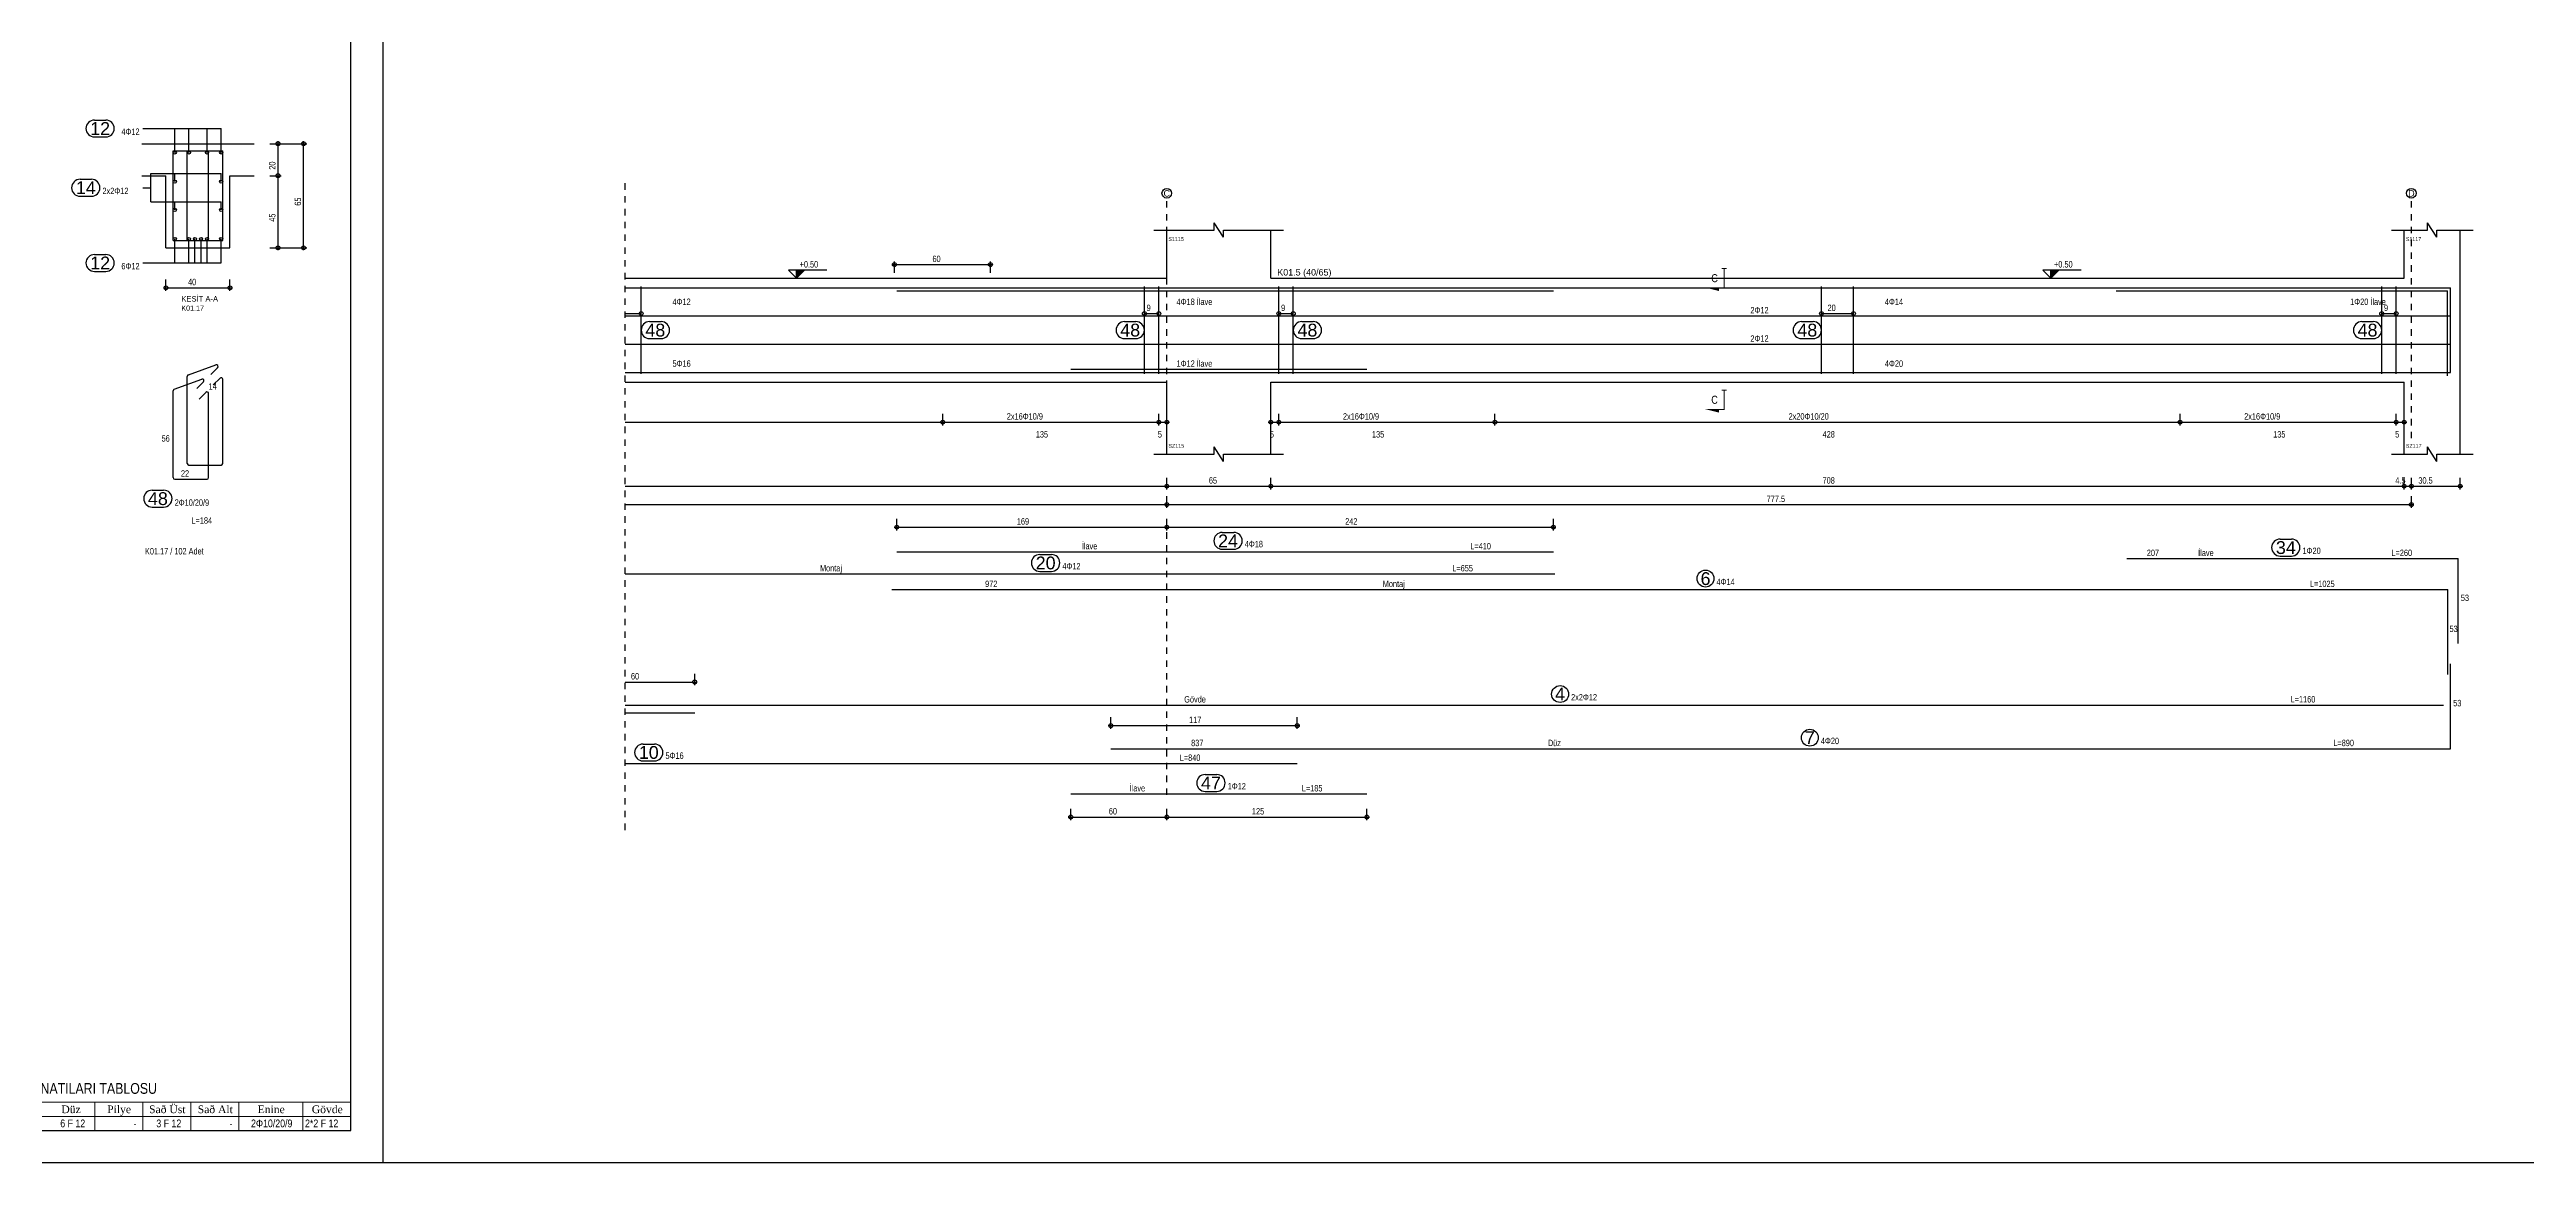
# Model space of a CAD drawing. Header units: metres. Extents: x 419734 to 420376, y 4564732 to 4565123.
# Drawn here: x 420108.32 to 420147.01, y 4564807.53 to 4564824.91 of the extents above; entities that cross this region are included whole.
import ezdxf
from ezdxf.enums import TextEntityAlignment as Align

# ---------------------------------------------------------------- set-up
doc = ezdxf.new("R2010")
doc.units = ezdxf.units.M
doc.linetypes.add('NASCOSTA', pattern=[0.375, 0.25, -0.125])
doc.linetypes.add('TRATTO-PUNTO', pattern=[1, 0.5, -0.25, 0, -0.25])
for name, color, linetype in [('Standart', 7, 'Continuous'), ('SW_ASSI', 7, 'TRATTO-PUNTO'), ('SW_DIM', 33, 'Continuous'), ('SW_MAGRONE', 2, 'Continuous'), ('SW_QUOTE', 1, 'Continuous'), ('SW_REINFORCEMENT', 7, 'Continuous'), ('SW_TESTI', 2, 'Continuous'), ('SW_Tondini', 1, 'Continuous'), ('SW_TRATT_GRIGIO', 252, 'NASCOSTA'), ('SW_TXT_TESTI', 1, 'Continuous')]:
    doc.layers.add(name, color=color, linetype=linetype)
doc.styles.add('arial_1_18', font='arial.ttf', dxfattribs={"height": 0.2})
doc.styles.add('SWS', font='ARIALN.TTF')
doc.styles.add('times new roman_1_18', font='times.ttf', dxfattribs={"height": 0.2})

# ---------------------------------------------------------------- blocks, each defined once
blk = doc.blocks.new('*U1605')
at = {"layer": 'SW_QUOTE'}
blk.add_hatch(color=1, dxfattribs=at).paths.add_polyline_path([(0.25, 0.25), (0, 0.25), (0, 0)])
at = {"layer": 'SW_QUOTE', "color": 1}
for p, q in [((0.95, 0.25), (-0.25, 0.25)), ((-0.25, 0.25), (0, 0)), ((-0.25, 0), (0.25, 0)), ((0, 0), (0, 0.25)), ((0.25, 0.25), (0, 0))]:
    blk.add_line(p, q, dxfattribs=at)
at = {"layer": 'SW_QUOTE', "color": 2, "style": 'SWS'}
blk.add_attdef('QUOTA', (0.1, 0.33), '', height=0.2, dxfattribs=at)
blk = doc.blocks.new('*U1603')
at = {"layer": 'SW_QUOTE', "const_width": 0.0003}
blk.add_lwpolyline([(0, 0), (0, -0.006), (-0.00159, -0.006)], dxfattribs=at)
at = {"layer": 'SW_QUOTE', "const_width": 0.0003, "flags": 128}
blk.add_lwpolyline([(0.00075, 0), (-0.00075, 0)], dxfattribs=at)
at = {"layer": 'SW_QUOTE'}
blk.add_solid([(-0.00159, -0.00585), (-0.00159, -0.00701), (-0.00624, -0.00585)], dxfattribs=at)
at = {"layer": 'SW_TESTI', "style": 'SWS'}
for tag, p in [('RIF_DOC', (0.0025, -0.003)), ('RIF_DOC_SEC', (0.0055, -0.003))]:
    blk.add_attdef(tag, text='', height=0.002, rotation=90, dxfattribs=at).set_placement(p, align=Align.MIDDLE)
at = {"layer": 'SW_TESTI', "color": 3, "style": 'SWS'}
blk.add_attdef('SEZ', text='', height=0.0025, dxfattribs=at).set_placement((-0.003, -0.003), align=Align.MIDDLE)

msp = doc.modelspace()

# ---------------------------------------------------------------- linework, layer by layer
at = {"color": 0, "linetype": 'Continuous'}
for centre in [(420125.77407, 4564822.66923), (420145.21166, 4564822.66923)]:
    msp.add_circle(centre, 0.075, dxfattribs=at)
at = {"layer": 'Standart', "color": 2}
for points in [[(420281.38267, 4564849.57907), (419805.78267, 4564849.57907), (419805.78267, 4564807.5324), (420281.38267, 4564807.5324)], [(420113.53267, 4564849.57907), (420113.53267, 4564807.5324)]]:
    msp.add_lwpolyline(points, dxfattribs=at)
msp.add_lwpolyline([(420113.03267, 4564808.0324), (420113.03267, 4564828.05574), (420080.02635, 4564828.05574), (420080.02635, 4564808.0324)], close=True, dxfattribs=at)
at = {"layer": 'Standart', "color": 1, "linetype": 'Continuous', "lineweight": 5}
for points in [[(420104.53267, 4564808.4724), (420113.03267, 4564808.4724)], [(420104.53267, 4564808.2524), (420113.03267, 4564808.2524)], [(420109.03267, 4564808.4724), (420109.03267, 4564808.0324)], [(420109.78267, 4564808.4724), (420109.78267, 4564808.0324)], [(420110.53267, 4564808.4724), (420110.53267, 4564808.0324)], [(420111.28267, 4564808.4724), (420111.28267, 4564808.0324)], [(420112.28267, 4564808.4724), (420112.28267, 4564808.0324)], [(420113.03267, 4564808.4724), (420113.03267, 4564808.0324)], [(420104.53267, 4564808.0324), (420113.03267, 4564808.0324)]]:
    msp.add_lwpolyline(points, dxfattribs=at)
at = {"layer": 'SW_ASSI', "ltscale": 0.2}
for points in [[(420125.77407, 4564818.84423), (420125.77407, 4564822.59423)], [(420145.21166, 4564818.84423), (420145.21166, 4564822.59423)], [(420125.77407, 4564813.27423), (420125.77407, 4564817.59423)]]:
    msp.add_lwpolyline(points, dxfattribs=at)
at = {"layer": 'SW_DIM', "ltscale": 0.5}
for points in [[(420109.78073, 4564823.68014), (420111.00573, 4564823.68014)], [(420110.28073, 4564823.30514), (420110.28073, 4564823.68014)], [(420110.50156, 4564823.30514), (420110.50156, 4564823.68014)], [(420110.7849, 4564823.30514), (420110.7849, 4564823.68014)], [(420111.00573, 4564823.30514), (420111.00573, 4564823.68014)], [(420111.76323, 4564823.44264), (420112.34323, 4564823.44264)], [(420111.89323, 4564821.77764), (420111.89323, 4564823.48264)], [(420112.29323, 4564821.77764), (420112.29323, 4564823.48264)], [(420109.90573, 4564822.53431), (420109.90573, 4564822.97598)], [(420109.90573, 4564822.97598), (420111.00573, 4564822.97598)], [(420110.28073, 4564822.85098), (420110.28073, 4564822.97598)], [(420111.00573, 4564822.85098), (420111.00573, 4564822.97598)], [(420111.76323, 4564822.94264), (420111.94323, 4564822.94264)], [(420109.78073, 4564822.75514), (420109.90573, 4564822.75514)], [(420109.90573, 4564822.53431), (420111.00573, 4564822.53431)], [(420110.28073, 4564822.40931), (420110.28073, 4564822.53431)], [(420111.00573, 4564822.40931), (420111.00573, 4564822.53431)], [(420125.57407, 4564822.09423), (420126.51157, 4564822.09423)], [(420126.66157, 4564821.98173), (420126.51157, 4564822.20673)], [(420126.51157, 4564822.09423), (420126.51157, 4564822.20673)], [(420126.66157, 4564821.98173), (420126.66157, 4564822.09423)], [(420126.66157, 4564822.09423), (420127.59907, 4564822.09423)], [(420144.89916, 4564822.09423), (420145.46166, 4564822.09423)], [(420145.61166, 4564821.98173), (420145.46166, 4564822.20673)], [(420145.46166, 4564822.09423), (420145.46166, 4564822.20673)], [(420145.61166, 4564821.98173), (420145.61166, 4564822.09423)], [(420145.61166, 4564822.09423), (420146.17417, 4564822.09423)], [(420110.28073, 4564821.58014), (420110.28073, 4564821.95514)], [(420110.50156, 4564821.58014), (420110.50156, 4564821.95514)], [(420110.59601, 4564821.58014), (420110.59601, 4564821.95514)], [(420110.69045, 4564821.58014), (420110.69045, 4564821.95514)], [(420110.7849, 4564821.58014), (420110.7849, 4564821.95514)], [(420111.00573, 4564821.58014), (420111.00573, 4564821.95514)], [(420111.76323, 4564821.81764), (420112.34323, 4564821.81764)], [(420109.78073, 4564821.58014), (420111.00573, 4564821.58014)], [(420110.14323, 4564821.14264), (420110.14323, 4564821.32264)], [(420111.14323, 4564821.14264), (420111.14323, 4564821.32264)], [(420121.47943, 4564821.55423), (420123.05943, 4564821.55423)], [(420121.51943, 4564821.42423), (420121.51943, 4564821.60423)], [(420123.01943, 4564821.42423), (420123.01943, 4564821.60423)], [(420110.10323, 4564821.19264), (420111.18323, 4564821.19264)], [(420117.31479, 4564820.78923), (420117.56479, 4564820.78923)], [(420125.42407, 4564820.78923), (420125.64907, 4564820.78923)], [(420127.52407, 4564820.78923), (420127.74907, 4564820.78923)], [(420135.99912, 4564820.78923), (420136.49912, 4564820.78923)], [(420144.74916, 4564820.78923), (420144.97416, 4564820.78923)], [(420117.31479, 4564819.09423), (420125.81407, 4564819.09423)], [(420122.27407, 4564819.04423), (420122.27407, 4564819.22423)], [(420125.64907, 4564819.04423), (420125.64907, 4564819.22423)], [(420125.77407, 4564819.04423), (420125.77407, 4564819.22423)], [(420127.35907, 4564819.09423), (420145.13916, 4564819.09423)], [(420127.39907, 4564819.04423), (420127.39907, 4564819.22423)], [(420127.52407, 4564819.04423), (420127.52407, 4564819.22423)], [(420130.89907, 4564819.04423), (420130.89907, 4564819.22423)], [(420141.59916, 4564819.04423), (420141.59916, 4564819.22423)], [(420144.97416, 4564819.04423), (420144.97416, 4564819.22423)], [(420145.09916, 4564819.04423), (420145.09916, 4564819.22423)], [(420125.57407, 4564818.59423), (420126.51157, 4564818.59423)], [(420126.51157, 4564818.59423), (420126.51157, 4564818.70673)], [(420126.66157, 4564818.48173), (420126.51157, 4564818.70673)], [(420126.66157, 4564818.48173), (420126.66157, 4564818.59423)], [(420126.66157, 4564818.59423), (420127.59907, 4564818.59423)], [(420144.89916, 4564818.59423), (420145.46166, 4564818.59423)], [(420145.46166, 4564818.59423), (420145.46166, 4564818.70673)], [(420145.61166, 4564818.48173), (420145.46166, 4564818.70673)], [(420145.61166, 4564818.48173), (420145.61166, 4564818.59423)], [(420145.61166, 4564818.59423), (420146.17417, 4564818.59423)], [(420125.77407, 4564818.04423), (420125.77407, 4564818.22423)], [(420127.39907, 4564818.04423), (420127.39907, 4564818.22423)], [(420145.09916, 4564818.04423), (420145.09916, 4564818.22423)], [(420145.21166, 4564818.04423), (420145.21166, 4564818.22423)], [(420145.97416, 4564818.04423), (420145.97416, 4564818.22423)], [(420117.31479, 4564818.09423), (420146.01416, 4564818.09423)], [(420117.31479, 4564817.80623), (420145.25166, 4564817.80623)], [(420125.77407, 4564817.75623), (420125.77407, 4564817.93623)], [(420145.21166, 4564817.75623), (420145.21166, 4564817.93623)], [(420121.51693, 4564817.45423), (420131.85159, 4564817.45423)], [(420121.55693, 4564817.40423), (420121.55693, 4564817.58423)], [(420125.77407, 4564817.40423), (420125.77407, 4564817.58423)], [(420131.81159, 4564817.40423), (420131.81159, 4564817.58423)], [(420118.40085, 4564814.9859), (420118.40085, 4564815.1659)], [(420117.31479, 4564815.0359), (420118.44085, 4564815.0359)], [(420124.85907, 4564814.35423), (420127.85157, 4564814.35423)], [(420124.89907, 4564814.30423), (420124.89907, 4564814.48423)], [(420127.81157, 4564814.30423), (420127.81157, 4564814.48423)], [(420124.23407, 4564812.92706), (420128.93907, 4564812.92706)], [(420124.27407, 4564812.87706), (420124.27407, 4564813.05706)], [(420125.77407, 4564812.87706), (420125.77407, 4564813.05706)], [(420128.89907, 4564812.87706), (420128.89907, 4564813.05706)]]:
    msp.add_lwpolyline(points, dxfattribs=at)
for centre in [(420111.89323, 4564823.44264), (420112.29323, 4564823.44264), (420111.89323, 4564822.94264), (420111.89323, 4564821.81764), (420112.29323, 4564821.81764), (420121.51943, 4564821.55423), (420123.01943, 4564821.55423), (420110.14323, 4564821.19264), (420111.14323, 4564821.19264), (420117.56479, 4564820.78923), (420125.42407, 4564820.78923), (420125.64907, 4564820.78923), (420127.52407, 4564820.78923), (420127.74907, 4564820.78923), (420135.99912, 4564820.78923), (420136.49912, 4564820.78923), (420144.74916, 4564820.78923), (420144.97416, 4564820.78923), (420122.27407, 4564819.09423), (420125.64907, 4564819.09423), (420125.77407, 4564819.09423), (420127.39907, 4564819.09423), (420127.52407, 4564819.09423), (420130.89907, 4564819.09423), (420141.59916, 4564819.09423), (420144.97416, 4564819.09423), (420145.09916, 4564819.09423), (420125.77407, 4564818.09423), (420125.77407, 4564817.80623), (420127.39907, 4564818.09423), (420145.09916, 4564818.09423), (420145.21166, 4564818.09423), (420145.21166, 4564817.80623), (420145.97416, 4564818.09423), (420121.55693, 4564817.45423), (420125.77407, 4564817.45423), (420131.81159, 4564817.45423), (420118.40085, 4564815.0359), (420124.89907, 4564814.35423), (420127.81157, 4564814.35423), (420124.27407, 4564812.92706), (420125.77407, 4564812.92706), (420128.89907, 4564812.92706)]:
    msp.add_circle(centre, 0.03, dxfattribs=at)
at = {"layer": 'SW_MAGRONE'}
for points in [[(420109.76823, 4564823.44264), (420111.51823, 4564823.44264)], [(420109.76823, 4564822.94264), (420110.14323, 4564822.94264)], [(420110.14323, 4564821.81764), (420110.14323, 4564822.94264)], [(420111.14323, 4564821.81764), (420111.14323, 4564822.94264)], [(420111.14323, 4564822.94264), (420111.51823, 4564822.94264)], [(420125.77407, 4564821.34423), (420125.77407, 4564822.09423)], [(420127.39907, 4564821.34423), (420127.39907, 4564822.09423)], [(420145.09916, 4564821.34423), (420145.09916, 4564822.09423)], [(420145.97417, 4564818.59423), (420145.97417, 4564822.09423)], [(420110.14323, 4564821.81764), (420111.14323, 4564821.81764)], [(420117.31479, 4564821.34423), (420125.77407, 4564821.34423)], [(420127.39907, 4564821.34423), (420145.09916, 4564821.34423)], [(420117.31479, 4564819.71923), (420125.77407, 4564819.71923)], [(420125.77407, 4564818.59423), (420125.77407, 4564819.71923)], [(420127.39907, 4564818.59423), (420127.39907, 4564819.71923)], [(420127.39907, 4564819.71923), (420145.09916, 4564819.71923)], [(420145.09916, 4564818.59423), (420145.09916, 4564819.71923)]]:
    msp.add_lwpolyline(points, dxfattribs=at)
at = {"layer": 'SW_REINFORCEMENT', "color": 7, "ltscale": 0.05, "flags": 128}
for points in [[(420110.25573, 4564823.33014), (420111.03073, 4564823.33014)], [(420110.25573, 4564821.93014), (420110.25573, 4564823.33014)], [(420110.47656, 4564821.93014), (420110.47656, 4564823.33014)], [(420110.8099, 4564821.93014), (420110.8099, 4564823.33014)], [(420111.03073, 4564821.93014), (420111.03073, 4564823.33014)], [(420110.25573, 4564821.93014), (420111.03073, 4564821.93014)], [(420117.31479, 4564821.19423), (420145.82416, 4564821.19423)], [(420117.56479, 4564819.84923), (420117.56479, 4564821.21423)], [(420121.55693, 4564821.14423), (420131.81159, 4564821.14423)], [(420125.42407, 4564819.84923), (420125.42407, 4564821.21423)], [(420125.64907, 4564819.84923), (420125.64907, 4564821.21423)], [(420127.52407, 4564819.84923), (420127.52407, 4564821.21423)], [(420127.74907, 4564819.84923), (420127.74907, 4564821.21423)], [(420135.99912, 4564819.84923), (420135.99912, 4564821.21423)], [(420136.49912, 4564819.84923), (420136.49912, 4564821.21423)], [(420140.59914, 4564821.14423), (420145.77416, 4564821.14423)], [(420144.74916, 4564819.84923), (420144.74916, 4564821.21423)], [(420144.97416, 4564819.84923), (420144.97416, 4564821.21423)], [(420145.77416, 4564819.81923), (420145.77416, 4564821.14423)], [(420145.82416, 4564819.86923), (420145.82416, 4564821.19423)], [(420117.31479, 4564820.75256), (420145.81167, 4564820.75256)], [(420117.31479, 4564820.3109), (420145.81167, 4564820.3109)], [(420110.27251, 4564819.60917), (420110.70181, 4564819.76542)], [(420110.47656, 4564818.45023), (420110.47656, 4564819.80687)], [(420110.49334, 4564819.83083), (420110.92264, 4564819.98709)], [(420110.62428, 4564819.61914), (420110.72856, 4564819.72343)], [(420110.84511, 4564819.84081), (420110.9494, 4564819.94509)], [(420110.88224, 4564819.67623), (420110.9872, 4564819.7812)], [(420111.03073, 4564818.45023), (420111.03073, 4564819.76316)], [(420117.31479, 4564819.86923), (420145.82416, 4564819.86923)], [(420124.27407, 4564819.91923), (420128.89907, 4564819.91923)], [(420110.25573, 4564818.22856), (420110.25573, 4564819.5852)], [(420110.6614, 4564819.45457), (420110.76637, 4564819.55953)], [(420110.8099, 4564818.22856), (420110.8099, 4564819.5415)], [(420110.28123, 4564818.20306), (420110.7844, 4564818.20306)], [(420110.50206, 4564818.42473), (420111.00523, 4564818.42473)], [(420121.55693, 4564817.06803), (420131.81159, 4564817.06803)], [(420117.31479, 4564816.72322), (420131.83659, 4564816.72322)], [(420140.76914, 4564816.96322), (420145.94416, 4564816.96322)], [(420145.94416, 4564815.63822), (420145.94416, 4564816.96322)], [(420121.47849, 4564816.47877), (420145.78322, 4564816.47877)], [(420145.78322, 4564815.15377), (420145.78322, 4564816.47877)], [(420145.82416, 4564813.99423), (420145.82416, 4564815.31923)], [(420117.31479, 4564814.6759), (420145.71567, 4564814.6759)], [(420117.31479, 4564814.5559), (420118.40085, 4564814.5559)], [(420124.89907, 4564813.99423), (420145.82416, 4564813.99423)], [(420117.31479, 4564813.76369), (420127.81157, 4564813.76369)], [(420124.27407, 4564813.28706), (420128.89907, 4564813.28706)]]:
    msp.add_lwpolyline(points, dxfattribs=at)
at = {"layer": 'SW_REINFORCEMENT', "color": 7, "ltscale": 0.05}
for centre, start, end in [((420110.50206, 4564819.80687), 110, 180), ((420110.71053, 4564819.74146), 315, 110), ((420110.93137, 4564819.96312), 315, 110), ((420111.00523, 4564819.76316), 0, 135), ((420110.28123, 4564819.5852), 110, 180), ((420110.7844, 4564819.5415), 0, 135), ((420110.28123, 4564818.22856), 180, 270), ((420110.50206, 4564818.45023), 180, 270), ((420110.7844, 4564818.22856), 270, 0), ((420111.00523, 4564818.45023), 270, 0)]:
    msp.add_arc(centre, 0.0255, start, end, dxfattribs=at)
at = {"layer": 'SW_Tondini'}
for centre in [(420110.28073, 4564823.30514), (420110.50156, 4564823.30514), (420110.7849, 4564823.30514), (420111.00573, 4564823.30514), (420110.28073, 4564822.85098), (420111.00573, 4564822.85098), (420110.28073, 4564822.40931), (420111.00573, 4564822.40931), (420110.28073, 4564821.95514), (420110.50156, 4564821.95514), (420110.59601, 4564821.95514), (420110.69045, 4564821.95514), (420110.7849, 4564821.95514), (420111.00573, 4564821.95514)]:
    msp.add_circle(centre, 0.025, dxfattribs=at)
at = {"layer": 'SW_TRATT_GRIGIO', "ltscale": 0.2}
msp.add_lwpolyline([(420117.31479, 4564812.72423), (420117.31479, 4564822.83041)], dxfattribs=at)
at = {"layer": 'SW_TXT_TESTI', "flags": 128}
for points in [[(420109.0256, 4564823.81214), (420109.20436, 4564823.81214)], [(420109.0256, 4564823.54814), (420109.20436, 4564823.54814)], [(420108.80151, 4564822.88714), (420108.98028, 4564822.88714)], [(420108.80151, 4564822.62314), (420108.98028, 4564822.62314)], [(420109.0256, 4564821.71214), (420109.20436, 4564821.71214)], [(420109.0256, 4564821.44814), (420109.20436, 4564821.44814)], [(420109.92814, 4564818.03196), (420110.10691, 4564818.03196)], [(420109.92814, 4564817.76796), (420110.10691, 4564817.76796)]]:
    msp.add_lwpolyline(points, dxfattribs=at)
at = {"layer": 'SW_TXT_TESTI'}
for points in [[(420117.69679, 4564820.66373), (420117.87555, 4564820.66373)], [(420125.1133, 4564820.66373), (420125.29207, 4564820.66373)], [(420127.88107, 4564820.66373), (420128.05983, 4564820.66373)], [(420135.68835, 4564820.66373), (420135.86712, 4564820.66373)], [(420144.4384, 4564820.66373), (420144.61716, 4564820.66373)], [(420117.69679, 4564820.39973), (420117.87555, 4564820.39973)], [(420125.1133, 4564820.39973), (420125.29207, 4564820.39973)], [(420127.88107, 4564820.39973), (420128.05983, 4564820.39973)], [(420135.68835, 4564820.39973), (420135.86712, 4564820.39973)], [(420144.4384, 4564820.39973), (420144.61716, 4564820.39973)], [(420123.79239, 4564817.02722), (420123.97116, 4564817.02722)], [(420126.64124, 4564817.37203), (420126.82001, 4564817.37203)], [(420126.64124, 4564817.10803), (420126.82001, 4564817.10803)], [(420143.16125, 4564817.26722), (420143.34001, 4564817.26722)], [(420143.16125, 4564817.00322), (420143.34001, 4564817.00322)], [(420123.79239, 4564816.76322), (420123.97116, 4564816.76322)], [(420117.59394, 4564814.06769), (420117.7727, 4564814.06769)], [(420117.59394, 4564813.80369), (420117.7727, 4564813.80369)], [(420126.37466, 4564813.59106), (420126.55342, 4564813.59106)], [(420126.37466, 4564813.32706), (420126.55342, 4564813.32706)]]:
    msp.add_lwpolyline(points, dxfattribs=at)
for centre in [(420134.188, 4564816.65077), (420131.91634, 4564814.8479), (420135.81737, 4564814.16623)]:
    msp.add_circle(centre, 0.132, dxfattribs=at)
for centre, start, end in [((420109.0256, 4564823.68014), 90, 270), ((420109.20436, 4564823.68014), 270, 90), ((420108.80151, 4564822.75514), 90, 270), ((420108.98028, 4564822.75514), 270, 90), ((420109.0256, 4564821.58014), 90, 270), ((420109.20436, 4564821.58014), 270, 90), ((420117.69679, 4564820.53173), 90, 270), ((420117.87555, 4564820.53173), 270, 90), ((420125.1133, 4564820.53173), 90, 270), ((420125.29207, 4564820.53173), 270, 90), ((420127.88107, 4564820.53173), 90, 270), ((420128.05983, 4564820.53173), 270, 90), ((420135.68835, 4564820.53173), 90, 270), ((420135.86712, 4564820.53173), 270, 90), ((420144.4384, 4564820.53173), 90, 270), ((420144.61716, 4564820.53173), 270, 90), ((420109.92814, 4564817.89996), 90, 270), ((420110.10691, 4564817.89996), 270, 90), ((420123.79239, 4564816.89522), 90, 270), ((420123.97116, 4564816.89522), 270, 90), ((420126.64124, 4564817.24003), 90, 270), ((420126.82001, 4564817.24003), 270, 90), ((420143.16125, 4564817.13522), 90, 270), ((420143.34001, 4564817.13522), 270, 90), ((420117.59394, 4564813.93569), 90, 270), ((420117.7727, 4564813.93569), 270, 90), ((420126.37466, 4564813.45906), 90, 270), ((420126.55342, 4564813.45906), 270, 90)]:
    msp.add_arc(centre, 0.132, start, end, dxfattribs=at)

# ---------------------------------------------------------------- block references
ref = msp.add_blockref('*U1605', (420119.98947, 4564821.34423), dxfattribs=dict(xscale=0.5, yscale=0.5, zscale=0.5))
ref.add_attrib('QUOTA', '+0.50', (420120.03947, 4564821.50923), dxfattribs={"layer": 'SW_QUOTE', "color": 2, "height": 0.1, "style": 'SWS', "flags": 4})
ref = msp.add_blockref('*U1603', (420134.47911, 4564821.493), dxfattribs=dict(xscale=50, yscale=50, zscale=50))
ref.add_attrib('SEZ', 'C', dxfattribs={"layer": 'SW_TESTI', "color": 3, "height": 0.125, "style": 'SWS'}).set_placement((420134.32911, 4564821.343), align=Align.MIDDLE)
ref = msp.add_blockref('*U1605', (420139.58112, 4564821.34423), dxfattribs=dict(xscale=0.5, yscale=0.5, zscale=0.5))
ref.add_attrib('QUOTA', '+0.50', (420139.63112, 4564821.50923), dxfattribs={"layer": 'SW_QUOTE', "color": 2, "height": 0.1, "style": 'SWS', "flags": 4})
ref = msp.add_blockref('*U1603', (420134.47911, 4564819.594), dxfattribs=dict(xscale=50, yscale=50, zscale=50))
ref.add_attrib('SEZ', 'C', dxfattribs={"layer": 'SW_TESTI', "color": 3, "height": 0.125, "style": 'SWS'}).set_placement((420134.32911, 4564819.444), align=Align.MIDDLE)

# ---------------------------------------------------------------- texts
at = {"color": 0, "linetype": 'Continuous', "style": 'arial_1_18'}
for s, p in [('C', (420125.72305, 4564822.61691)), ('D', (420145.16064, 4564822.61691))]:
    msp.add_text(s, height=0.10125, dxfattribs=at).set_placement(p)
at = {"layer": 'Standart', "color": 3, "linetype": 'Continuous', "lineweight": 5, "style": 'arial_1_18'}
for s, p in [('12', (420108.9596, 4564823.58014)), ('14', (420108.73551, 4564822.65514)), ('12', (420108.9596, 4564821.48014)), ('48', (420117.63079, 4564820.43173)), ('48', (420125.0473, 4564820.43173)), ('48', (420127.81507, 4564820.43173)), ('48', (420135.62235, 4564820.43173)), ('48', (420144.3724, 4564820.43173)), ('48', (420109.86214, 4564817.79996)), ('20', (420123.72639, 4564816.79522)), ('24', (420126.57524, 4564817.14003)), ('34', (420143.09525, 4564817.03522)), ('6', (420134.11031, 4564816.55077)), ('4', (420131.83865, 4564814.7479)), ('10', (420117.52794, 4564813.83569)), ('7', (420135.73968, 4564814.06623)), ('47', (420126.30866, 4564813.35906))]:
    msp.add_text(s, height=0.2, dxfattribs=at).set_placement(p)
at = {"layer": 'Standart', "color": 5, "linetype": 'Continuous', "lineweight": -3, "style": 'times new roman_1_18'}
for s, p in [('Düz', (420108.50988, 4564808.3024)), ('Pilye', (420109.22531, 4564808.3024)), ('Sað Üst', (420109.87928, 4564808.3024)), ('Sað Alt', (420110.6391, 4564808.3024)), ('Enine', (420111.57567, 4564808.3024)), ('Gövde', (420112.42111, 4564808.3024))]:
    msp.add_text(s, height=0.12, dxfattribs=at).set_placement(p)
at = {"layer": 'SW_DIM', "ltscale": 0.5, "style": 'SWS'}
for s, p in [('20', (420111.85323, 4564823.03726)), ('65', (420112.25323, 4564822.47476)), ('45', (420111.85323, 4564822.22476))]:
    msp.add_text(s, height=0.1, rotation=90, dxfattribs=at).set_placement(p)
at = {"layer": 'SW_DIM', "ltscale": 0.5}
for s, height, style, p in [('60', 0.1, 'SWS', (420122.11405, 4564821.59423)), ('S1115', 0.06, 'arial_1_18', (420125.79907, 4564821.92423)), ('S1117', 0.06, 'arial_1_18', (420145.12416, 4564821.92423)), ('40', 0.1, 'SWS', (420110.48785, 4564821.23264)), ('K01.5 (40/65)', 0.1, 'arial_1_18', (420127.49907, 4564821.38423)), ('K01.17', 0.08, 'arial_1_18', (420110.38323, 4564820.83531)), ('KESİT A-A', 0.085, 'arial_1_18', (420110.38323, 4564820.97764)), ('9', 0.1, 'SWS', (420125.45888, 4564820.82923)), ('9', 0.1, 'SWS', (420127.55888, 4564820.82923)), ('20', 0.1, 'SWS', (420136.09373, 4564820.82923)), ('9', 0.1, 'SWS', (420144.78397, 4564820.82923)), ('135', 0.1, 'SWS', (420123.72849, 4564818.85423)), ('5', 0.1, 'SWS', (420125.63388, 4564818.85423)), ('5', 0.1, 'SWS', (420127.38388, 4564818.85423)), ('135', 0.1, 'SWS', (420128.97849, 4564818.85423)), ('428', 0.1, 'SWS', (420136.01604, 4564818.85423)), ('135', 0.1, 'SWS', (420143.05359, 4564818.85423)), ('5', 0.1, 'SWS', (420144.95897, 4564818.85423)), ('SZ115', 0.06, 'arial_1_18', (420125.79907, 4564818.69423)), ('SZ117', 0.06, 'arial_1_18', (420145.12416, 4564818.69423)), ('65', 0.1, 'SWS', (420126.43119, 4564818.13423)), ('708', 0.1, 'SWS', (420136.01604, 4564818.13423)), ('4.5', 0.1, 'SWS', (420144.96119, 4564818.13423)), ('30.5', 0.1, 'SWS', (420145.321, 4564818.13423)), ('777.5', 0.1, 'SWS', (420135.14326, 4564817.84623)), ('169', 0.1, 'SWS', (420123.43243, 4564817.49423)), ('242', 0.1, 'SWS', (420128.55976, 4564817.49423)), ('60', 0.1, 'SWS', (420117.40572, 4564815.0759)), ('117', 0.1, 'SWS', (420126.12224, 4564814.39423)), ('60', 0.1, 'SWS', (420124.86868, 4564812.96706)), ('125', 0.1, 'SWS', (420127.10349, 4564812.96706))]:
    msp.add_text(s, height=height, dxfattribs=dict(at, style=style)).set_placement(p)
at = {"layer": 'SW_TXT_TESTI', "style": 'SWS'}
for s, p in [('4Φ12', (420109.44733, 4564823.58014)), ('2x2Φ12', (420109.15217, 4564822.65514)), ('6Φ12', (420109.44733, 4564821.48014)), ('4Φ12', (420118.05479, 4564820.92423)), ('4Φ18 İlave', (420125.92708, 4564820.92423)), ('2Φ12', (420134.88908, 4564820.79256)), ('4Φ14', (420136.98912, 4564820.92423)), ('1Φ20 İlave', (420144.25519, 4564820.92423)), ('2Φ12', (420134.88908, 4564820.3509)), ('14', (420110.8099, 4564819.60306)), ('5Φ16', (420118.05479, 4564819.95923)), ('1Φ12 İlave', (420125.92708, 4564819.95923)), ('4Φ20', (420136.98912, 4564819.95923)), ('2x16Φ10/9', (420123.2753, 4564819.13423)), ('2x16Φ10/9', (420128.5253, 4564819.13423)), ('2x20Φ10/20', (420135.48515, 4564819.13423)), ('2x16Φ10/9', (420142.60039, 4564819.13423)), ('56', (420110.07528, 4564818.79093)), ('22', (420110.37743, 4564818.24306)), ('2Φ10/20/9', (420110.2788, 4564817.78796)), ('L=184', (420110.54167, 4564817.50796)), ('K01.17 / 102 Adet', (420109.81546, 4564817.02796)), ('İlave', (420124.44715, 4564817.10803)), ('4Φ18', (420126.9919, 4564817.14003)), ('L=410', (420130.51415, 4564817.10803)), ('207', (420141.07964, 4564817.00322)), ('İlave', (420141.88149, 4564817.00322)), ('1Φ20', (420143.5119, 4564817.03522)), ('L=260', (420144.9007, 4564817.00322)), ('Montaj', (420120.3579, 4564816.76322)), ('972', (420122.93677, 4564816.51877)), ('4Φ12', (420124.14305, 4564816.79522)), ('Montaj', (420129.14646, 4564816.51877)), ('L=655', (420130.23342, 4564816.76322)), ('4Φ14', (420134.36, 4564816.55077)), ('L=1025', (420143.62789, 4564816.51877)), ('53', (420145.98416, 4564816.30072)), ('53', (420145.80723, 4564815.81627)), ('Gövde', (420126.04627, 4564814.7159)), ('2x2Φ12', (420132.08834, 4564814.7479)), ('L=1160', (420143.32586, 4564814.7159)), ('53', (420145.86416, 4564814.65673)), ('5Φ16', (420117.9446, 4564813.83569)), ('L=840', (420125.97718, 4564813.80369)), ('837', (420126.15457, 4564814.03423)), ('Düz', (420131.72613, 4564814.03423)), ('4Φ20', (420135.98937, 4564814.06623)), ('L=890', (420143.9932, 4564814.03423)), ('İlave', (420125.19391, 4564813.32706)), ('1Φ12', (420126.72532, 4564813.35906)), ('L=185', (420127.88311, 4564813.32706))]:
    msp.add_text(s, height=0.1, dxfattribs=at).set_placement(p)
at = {"layer": 'SW_TXT_TESTI', "linetype": 'Continuous', "lineweight": -3, "style": 'SWS'}
for s, height, p in [('BODRUM - KİRİŞ DONATILARI TABLOSU', 0.168, (420106.31354, 4564808.6044)), ('6 F 12', 0.12, (420108.49245, 4564808.0824)), ('-', 0.12, (420109.63528, 4564808.0824)), ('3 F 12', 0.12, (420109.99245, 4564808.0824)), ('-', 0.12, (420111.13528, 4564808.0824)), ('2Φ10/20/9', 0.12, (420111.47182, 4564808.0824)), ('2*2 F 12', 0.12, (420112.31506, 4564808.0824))]:
    msp.add_text(s, height=height, dxfattribs=at).set_placement(p)

doc.saveas('drawing.dxf')
